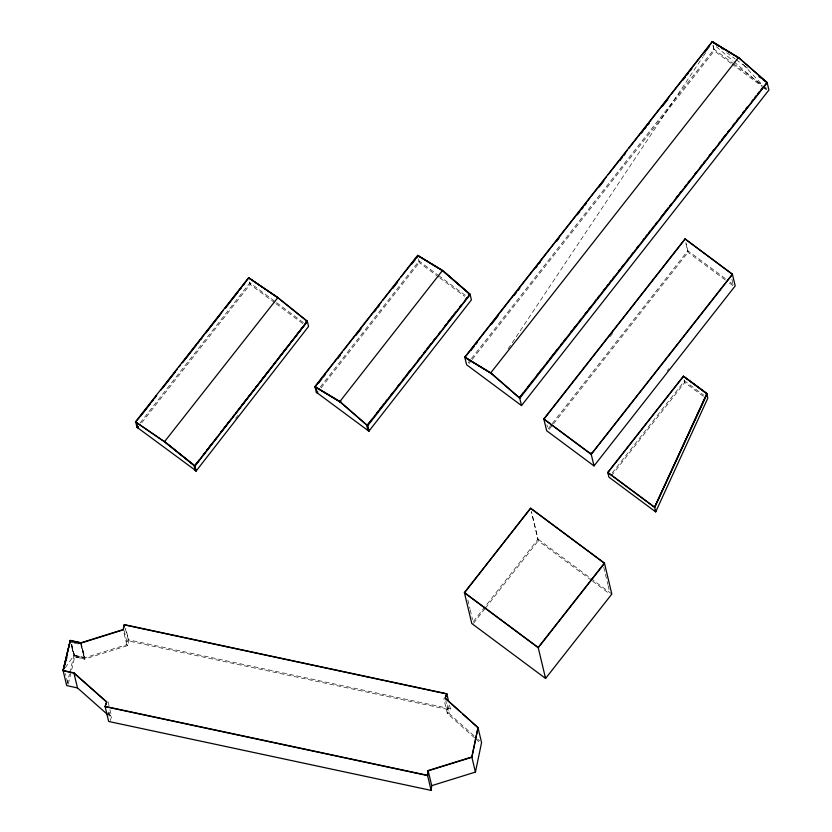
<?xml version="1.0" encoding="UTF-8"?>
<svg xmlns="http://www.w3.org/2000/svg" width="832" height="832" viewBox="0 0 832 832"><rect width="100%" height="100%" fill="white"/><g stroke="black" fill="none" stroke-linecap="round" stroke-linejoin="round"><path stroke-width="0.62" stroke-dasharray="4.16 3.12" d="M66.986 684.32L69.389 674.294M69.69 673.036L73.913 655.491L71.084 644.623M71.822 644.498L74.776 656.854L68.089 684.705L65.426 673.587M110.198 720.626L111.623 716.602L109.855 709.186M508.165 348.826L702.624 57.283M703.342 56.202L705.505 52.967M65.291 667.701L73.913 655.491L84.708 657.852L80.954 643.365M235.612 418.392L237.983 415.334M140.098 422.978L249.912 282.838L248.737 277.909M141.669 422.854L250.12 284.44L249.912 282.838L275.642 301.964M320.268 387.098L419.037 260.998L418.527 258.866M321.1 387.899L419.245 262.6L419.037 260.998L437.518 274.726M468.208 362.731L470.61 359.663M471.411 358.644L714.012 49.223L712.847 44.335M469.05 363.522L471.453 360.464M472.254 359.434L714.23 50.825L714.012 49.223L732.659 63.086M610.21 336.492L612.602 333.434M548.257 428.678L551.46 424.59M552.261 423.561L687.814 250.702L685.88 242.632M549.089 429.478L688.022 252.294L687.814 250.702L725.93 279.032M667.274 370.656L668.866 368.618M473.408 621.504L538.054 539.157L531.596 512.138M473.45 623.314L484.65 609.045M485.451 608.026L538.262 540.748L538.054 539.157L611.832 594.048M612.102 473.096L684.528 380.91L703.768 395.169M611.354 475.904L684.736 382.502L684.528 380.91M70.824 642.366L73.31 642.907M74.558 643.178L78.291 643.989M124.197 630.739L127.733 645.559L126.745 644.675L84.614 657.862L73.913 655.491L74.776 656.854L84.656 659.048L127.733 645.559L128.794 641.056L125.84 628.711M71.219 644.665L74.776 656.854L84.656 659.048L81.37 644.28L84.833 657.53L74.038 655.158L71.209 644.301M703.279 396.25L684.736 382.502L683.925 379.132M438.547 275.496L466.284 296.088M438.838 277.15L419.245 262.6L418.454 259.303M439.868 277.919L464.62 296.296M726.773 52.686L735.062 58.843M736.091 59.613L743.35 65.01M744.38 65.78L747.49 68.089M733.699 63.856L762.705 85.405M763.745 86.174L766.854 88.483M730.87 63.19L714.23 50.825L712.733 44.595M731.91 63.96L762.081 86.382M763.121 87.162L766.241 89.482M730.049 282.1L733.148 284.398M725.286 279.999L688.022 252.294L685.537 241.925M729.425 283.067L733.564 286.146M276.671 302.734L303.42 322.618M274.914 302.869L250.12 284.44L249.226 280.696M275.943 303.638L304.866 325.135M591.427 580.31L538.262 540.748L531.211 511.274M592.467 581.09L609.149 593.497M716.352 46.696L733.002 60.934M733.98 61.776L762.382 86.06M763.36 86.902L766.303 89.419M107.796 713.201L111.623 716.602L110.271 716.945L108.503 709.53M473.845 735.665L448.729 713.149L445.775 700.794M477.714 739.128L479.648 740.865M474.656 737.942L447.366 713.482L443.82 698.651M475.592 738.785L479.357 742.165M743.049 64.303L762.091 84.687M80.777 644.54L84.656 659.048L81.11 644.228M71.469 644.779L74.693 656.874M731.91 279.23L732.742 282.693M603.73 567.258L607.838 584.449M608.13 585.676L609.305 590.595M546.905 424.736L547.456 427.045M467.865 599.986L469.924 608.577M470.215 609.804L472.566 619.632M449.498 705.11L450.393 708.812L448.729 713.149L447.366 713.482L448.822 709.654L447.054 702.239M125.258 628.586L128.794 641.056L448.822 709.654L450.393 708.812L127.92 639.704L126.745 644.675L123.5 631.093M108.087 701.771L109.564 707.949M108.139 711.974L109.616 718.151"/><path stroke-width="1.25" d="M123.146 629.595L81.016 642.782L70.304 640.411L63.076 670.488L73.882 672.859L106.662 701.865L105.061 706.389L108.67 721.469L431.142 790.4L427.534 775.32L428.106 770.578L471.817 757.006L477.974 727.511L445.12 698.069L446.784 693.732L124.311 624.624L123.209 629.855L81.078 643.042L77.428 642.366M431.142 790.4L431.714 785.658L428.106 770.578M431.714 785.658L475.426 772.086L481.572 742.591L477.974 727.511M105.529 705.515L106.725 702.125L73.944 673.119L63.138 670.748L70.148 641.004M123.209 629.855L124.311 624.624M70.304 640.411L63.076 670.488L66.685 685.568L77.49 687.939L107.38 714.386M63.138 670.748L67.007 657.01M460.647 712.182L445.182 698.329L446.846 693.992L124.374 624.874M654.618 507.406L707.127 393.858L683.446 376.418L607.838 472.649L654.618 507.406L706.742 393.671L683.384 376.158L607.776 472.389L608.92 477.152L655.689 511.898L707.824 398.164L706.742 393.671M655.231 510.11L655.689 511.898L654.555 507.146L707.065 393.598L683.384 376.158M203.445 454.678L205.036 452.629L203.414 454.73M206.638 450.58L213.803 441.366M215.394 439.317L216.986 437.268M220.969 432.151L222.56 430.102M224.151 428.054L231.317 418.839M232.908 416.79L234.499 414.742M238.482 409.614L240.074 407.576M241.675 405.527L252.023 392.215M256.006 387.088L257.598 385.05M261.581 379.922L269.537 369.689M273.52 364.562L275.111 362.513M279.094 357.396L280.686 355.347M282.287 353.298L287.061 347.162M291.044 342.035L292.635 339.986M296.618 334.87L298.21 332.821M299.801 330.772L307.33 321.256L277.482 297.284L248.591 277.753L135.45 421.855L164.965 442.052L135.45 421.855M194.688 465.941L307.33 321.256L247.832 397.675M305.739 321.682L307.393 321.516L308.568 326.446L196.113 471.058L194.927 466.128L307.393 321.516L277.545 297.554L248.737 277.909L224.692 308.599M196.113 471.058L195.177 470.371L195.978 469.342M196.57 469.778L195.863 470.694L137.041 427.294L137.748 426.379M206.586 450.653L211.349 444.538M215.311 439.442L216.902 437.403M220.865 432.318L228.8 422.126M232.762 417.03L234.354 414.991M235.934 412.953L246.251 399.703M371.904 419.307L367.12 425.443L470.07 294.268L442.874 270.618L417.685 255.362L314.933 386.526L315.9 387.369L317.21 392.87L317.907 391.976M376.698 413.182L378.3 411.133M379.891 409.084L383.885 403.978M385.476 401.929L387.078 399.89M391.071 394.774L392.662 392.735M397.457 386.599L399.048 384.55M403.042 379.444L404.643 377.395M406.234 375.357L410.228 370.24M418.215 360.017L419.806 357.978M423.8 352.862L425.391 350.823M426.993 348.774L430.986 343.668M433.378 340.6L434.98 338.551M438.963 333.445L440.565 331.396M444.558 326.29L446.15 324.241M447.751 322.202L452.535 316.066M454.137 314.018L455.728 311.979M459.722 306.862L461.323 304.824M465.317 299.707L466.908 297.669M469.3 294.601L470.07 294.268M468.468 294.642L470.142 294.559L471.411 299.894L368.878 431.194L367.598 425.859L470.142 294.559L442.946 270.91M137.322 420.087L156.551 395.543M160.566 390.426L177.393 368.95M179.005 366.902L180.606 364.853M182.208 362.804L223.08 310.648M136.895 427.076L137.821 427.762L138.476 426.92M194.667 465.92L164.486 441.709L277.774 297.71L248.591 277.753M165.464 440.991L164.757 441.906L194.927 466.128M342.087 352.258L315.037 386.901L316.306 392.236L368.878 431.194M343.678 350.22L381.118 302.432M382.71 300.404L399.443 279.053M401.034 277.014L417.758 255.663L443.383 271.19L417.685 255.362M318.635 383.032L321.828 378.966M323.419 376.927L325.01 374.889M337.75 358.623L340.142 355.576M356.075 335.244L360.849 329.139M374.39 311.854L375.991 309.816M377.582 307.788L379.174 305.75M392.714 288.465L397.488 282.37M411.83 264.066L415.012 260M416.614 257.962L418.205 255.934M316.306 392.236L317.21 392.87M340.246 402.126L340.954 401.211M368.16 424.84L367.453 425.745L368.722 431.09L369.439 430.175L368.659 429.603M140.618 416.073L150.228 403.832M151.84 401.783L153.442 399.745M155.043 397.706L156.645 395.668M162.25 388.523L175.074 372.195M183.082 361.982L195.905 345.654M197.506 343.616L199.108 341.578M200.71 339.539L202.311 337.49M205.514 333.414L220.74 314.018M225.545 307.902L238.368 291.574M239.97 289.526L241.571 287.487M243.173 285.449L244.774 283.41M519.688 397.977L491.078 373.09L464.786 357.146L712.192 41.6L738.494 57.543L767.104 82.43L519.282 397.852L523.286 392.756M712.192 41.6L739.014 58.115L738.494 57.543L767.177 82.732L768.924 90.033L521.508 405.569L466.606 364.77L464.859 357.448L606.58 176.696M608.182 174.658L627.39 150.145M628.992 148.106L669.822 96.023M671.424 93.974L712.265 41.902L738.577 57.824M470.912 350.563L474.115 346.486M475.717 344.438L477.318 342.399M491.722 324.022L498.129 315.848M514.145 295.422L516.547 292.365M518.149 290.316L519.75 288.278M535.766 267.852L537.368 265.814M538.97 263.765L540.561 261.726M556.577 241.301L558.979 238.233M577.398 214.75L579.8 211.682M581.402 209.643L583.003 207.605M584.605 205.556L586.206 203.518M599.009 187.179L603.814 181.054M619.83 160.628L622.232 157.56M623.834 155.522L625.435 153.473M641.451 133.058L643.053 131.009M644.654 128.97L646.256 126.922M647.858 124.883L649.459 122.845M662.262 106.506L667.867 99.351M683.082 79.955L685.485 76.887M687.086 74.849L688.688 72.8M690.29 70.762L691.891 68.723M704.704 52.374L709.509 46.249M738.494 57.543L490.672 372.965L519.761 398.278L521.508 405.569M528.091 386.62L529.693 384.582M531.294 382.543L532.896 380.494M536.9 375.388L538.502 373.35M540.103 371.311L541.705 369.262M546.51 363.137L548.111 361.098M549.713 359.05L553.717 353.943M555.318 351.905L556.91 349.866M560.914 344.76L562.515 342.711M564.117 340.673L565.718 338.624M570.523 332.498L572.125 330.46M573.726 328.422L575.328 326.373M579.332 321.266L580.934 319.228M584.938 314.122L586.539 312.073M588.942 309.015L590.543 306.977M594.547 301.87L596.149 299.822M597.75 297.783L599.352 295.734M603.356 290.628L604.958 288.59M606.559 286.551L608.161 284.502M609.762 282.464L611.364 280.426M612.966 278.377L614.567 276.338M618.571 271.232L620.173 269.183M621.774 267.145L623.376 265.106M627.38 260L628.982 257.951M631.384 254.894L632.986 252.845M636.979 247.738L638.581 245.7M642.585 240.594L644.186 238.555M645.788 236.506L647.39 234.468M648.991 232.43L650.593 230.381M652.194 228.342L653.796 226.294M655.398 224.255L656.999 222.217M661.003 217.11L662.605 215.062M664.206 213.023L668.21 207.917M669.812 205.878L671.414 203.83M676.218 197.704L677.82 195.666M679.422 193.617L681.023 191.578M685.027 186.472L686.629 184.434M688.23 182.385L689.832 180.346M694.637 174.221L696.238 172.172M700.242 167.066L701.844 165.027M703.446 162.989L705.047 160.94M709.051 155.834L710.653 153.795M712.254 151.757L713.856 149.708M718.65 143.582L720.252 141.544M721.854 139.495L725.858 134.389M727.459 132.35L729.061 130.312M733.065 125.206L734.666 123.157M737.069 120.099L738.67 118.05M742.674 112.944L744.276 110.906M745.878 108.867L747.479 106.818M751.483 101.712L753.085 99.674M754.686 97.635L756.288 95.586M757.89 93.548L759.491 91.499M761.093 89.461L762.694 87.422M519.761 398.278L767.177 82.732L763.038 79.654M543.826 418.943L684.996 238.909L732.389 274.144L735.207 285.927L594.006 465.92L546.645 430.726L543.826 418.943L591.188 454.137L594.006 465.92L593.788 464.318M685.048 239.169L543.889 419.193L591.24 454.397L732.451 274.404L684.996 238.909M464.402 592.582L530.65 508.196L604.427 563.087L611.832 594.048L545.584 678.444L471.806 623.542L464.402 592.582L538.179 647.483L545.584 678.444L545.376 676.842M591.188 454.137L732.389 274.144M538.179 647.483L604.427 563.087M75.005 641.909L72.571 641.462L81.078 643.042L70.273 640.682M105.061 706.389L427.534 775.32M105.123 706.649L427.596 775.58L428.168 770.838L471.879 757.266L478.026 727.771L462.571 713.908M77.345 642.574L80.954 643.365M442.468 270.504L339.768 401.669L367.598 425.859M314.933 386.526L340.174 401.783L367.526 425.558M464.786 357.146L491.598 373.651L464.859 357.448M718.661 46.114L712.265 41.902L714.334 43.441M721.864 48.214L723.996 49.618M758.888 76.565L760.958 78.104M607.776 472.389L654.555 507.146M531.752 509.226L604.49 563.347L538.242 647.733L464.464 592.842L530.65 508.196M164.663 441.626L194.865 465.858M443.435 271.346L469.664 294.143M471.817 757.006L475.426 772.086M446.784 693.732L448.614 701.407M366.642 425.027L367.952 430.508M194.678 465.764L195.863 470.694M193.981 465.379L195.177 470.371M137.821 427.762L136.625 422.75L135.72 422.136L137.041 427.294M73.882 672.859L77.49 687.939M591.032 452.795L591.24 454.397M199.472 459.794L195.489 464.911L199.451 459.826M340.174 401.783L315.006 386.828L340.694 402.355L340.174 401.783"/></g></svg>
